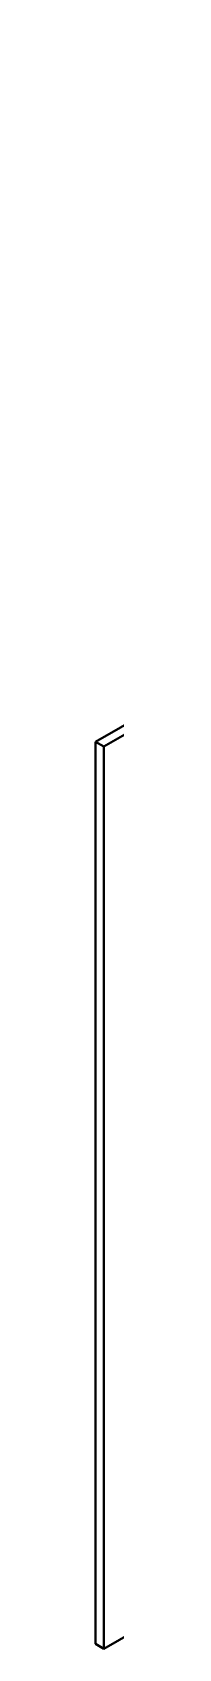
# Model space of a CAD drawing. Header units: inches. Extents: x 0 to 4752, y 0 to 3360.
# Drawn here: x 4254.1 to 4255.5, y 2240.3 to 2351.6 of the extents above; entities that cross this region are included whole.
import ezdxf

# ---------------------------------------------------------------- set-up
doc = ezdxf.new("R2010")
doc.units = ezdxf.units.IN
doc.header["$MEASUREMENT"] = 0
doc.layers.add('POWER SUPPLY CASE OUTLINE$0$가시적인 것(ISO)', color=3, linetype='Continuous', lineweight=40)

msp = doc.modelspace()

# ---------------------------------------------------------------- linework, layer by layer
at = {"layer": 'POWER SUPPLY CASE OUTLINE$0$가시적인 것(ISO)'}
for p, q in [((4254.122, 2302.779), (4338.974, 2351.642)), ((4254.687, 2302.453), (4339.54, 2351.316)), ((4254.687, 2302.453), (4254.122, 2302.779)), ((4254.122, 2240.645), (4254.122, 2302.779)), ((4254.687, 2240.319), (4254.687, 2302.453)), ((4339.54, 2289.183), (4254.687, 2240.319)), ((4254.687, 2240.319), (4254.122, 2240.645))]:
    msp.add_line(p, q, dxfattribs=at)

doc.saveas('drawing.dxf')
